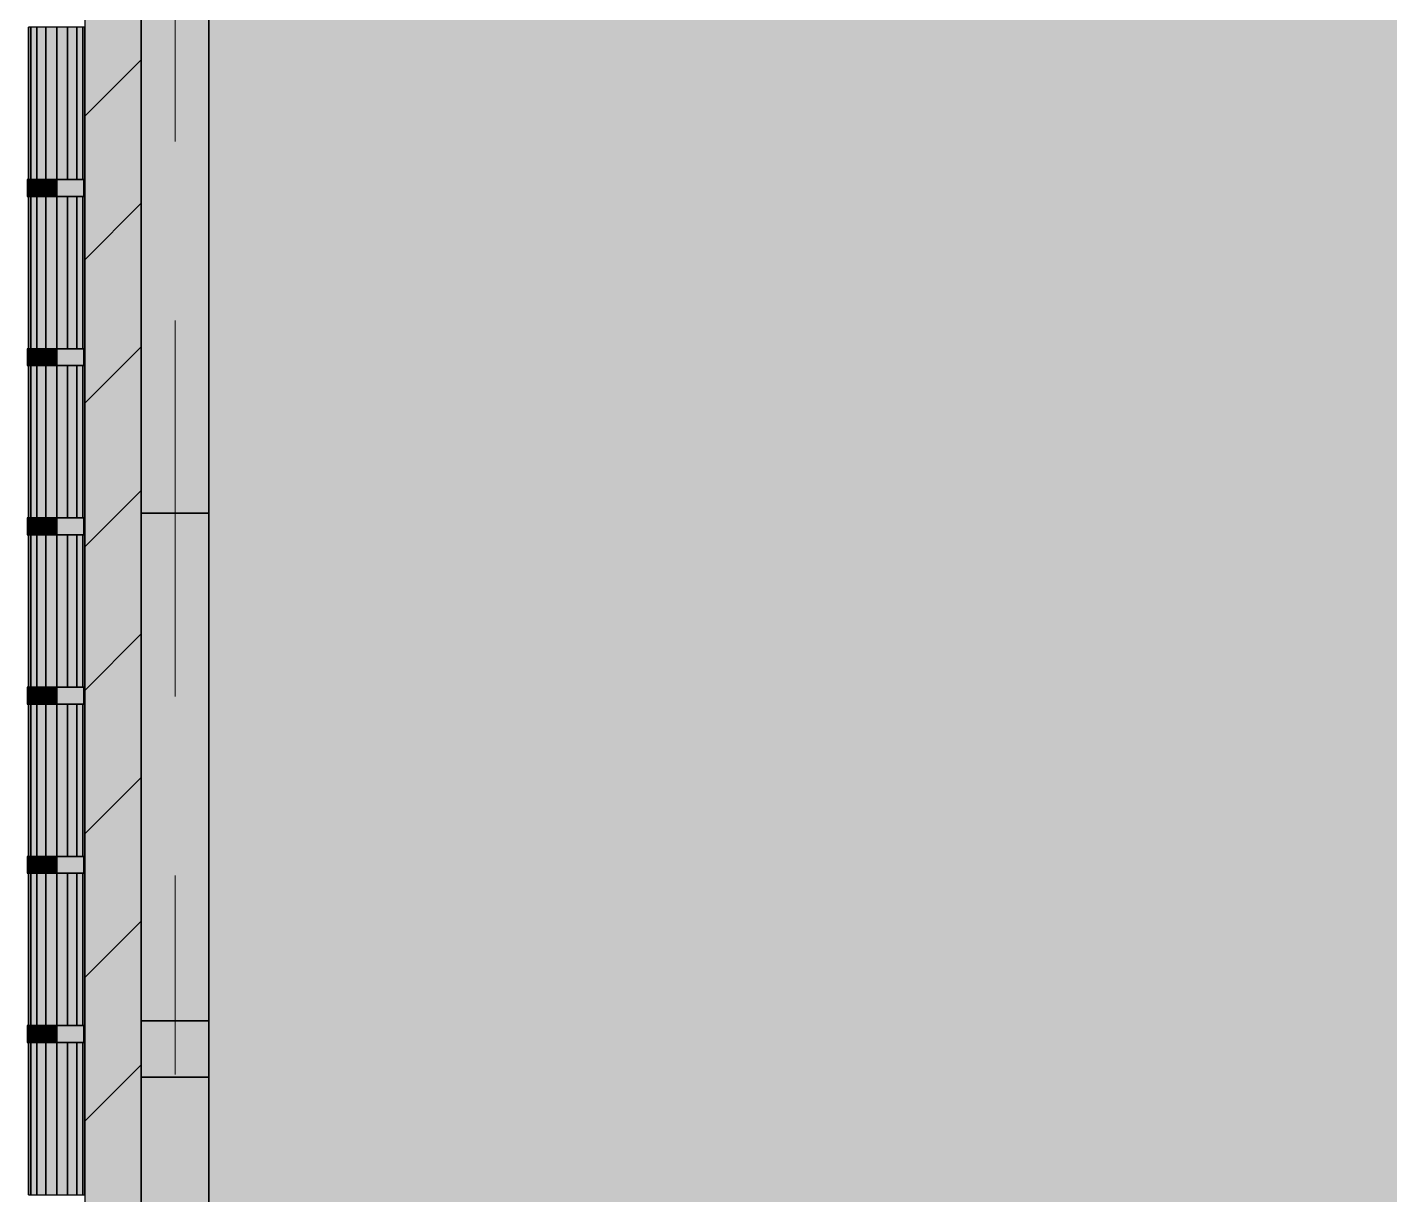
# Model space of a CAD drawing. Extents: x 8 to 21351, y 0 to 420.
# Drawn here: x 21047.49 to 21071.65, y 155.6 to 176.3 of the extents above; entities that cross this region are included whole.
import ezdxf

# ---------------------------------------------------------------- set-up
doc = ezdxf.new("R2010")
doc.units = 0

msp = doc.modelspace()

# ---------------------------------------------------------------- hatches: boundary and pattern name
at = {"true_color": 0xffffff}
for points in [[(21049.513, 216.683), (21049.513, 207.69), (21050.713, 207.69), (21050.713, 127.689), (21075.213, 127.689), (21075.213, 207.69), (21076.413, 207.69), (21076.413, 205.69), (21111.413, 205.69), (21111.413, 207.69), (21112.613, 207.69), (21112.613, 127.689), (21135.913, 127.689), (21135.913, 157.689), (21152.313, 157.689), (21152.313, 233.347), (21140.113, 235.941)], [(21049.513, 127.69), (21049.513, 216.683), (21048.513, 216.47), (21048.513, 127.69)], [(21049.513, 207.69), (21049.513, 167.69), (21050.713, 167.69), (21050.713, 207.69)], [(21047.515, 176.304), (21047.513, 176.304), (21047.513, 173.604), (21047.515, 173.604)], [(21047.553, 176.304), (21047.515, 176.304), (21047.515, 173.604), (21047.553, 173.604)], [(21047.553, 173.604), (21047.662, 173.604), (21047.662, 176.304), (21047.553, 176.304)], [(21047.662, 176.304), (21047.662, 173.604), (21047.824, 173.604), (21047.824, 176.304)], [(21047.824, 173.604), (21048.015, 173.604), (21048.015, 176.304), (21047.824, 176.304)], [(21048.015, 176.304), (21048.015, 173.604), (21048.207, 173.604), (21048.207, 176.304)], [(21048.369, 176.304), (21048.207, 176.304), (21048.207, 173.604), (21048.369, 173.604)], [(21048.369, 173.604), (21048.477, 173.604), (21048.477, 176.304), (21048.369, 176.304)], [(21048.513, 176.304), (21048.477, 176.304), (21048.477, 173.604), (21048.513, 173.604)], [(21047.494, 173.604), (21047.492, 173.604), (21047.492, 173.304), (21047.494, 173.304)], [(21047.494, 173.304), (21047.534, 173.304), (21047.534, 173.604), (21047.494, 173.604)], [(21047.534, 173.304), (21047.647, 173.304), (21047.647, 173.604), (21047.534, 173.604)], [(21047.647, 173.304), (21047.815, 173.304), (21047.815, 173.604), (21047.647, 173.604)], [(21047.815, 173.304), (21048.014, 173.304), (21048.014, 173.604), (21047.815, 173.604)], [(21048.014, 173.304), (21048.494, 173.304), (21048.494, 173.604), (21048.014, 173.604)], [(21048.494, 173.304), (21048.513, 173.304), (21048.513, 173.604), (21048.494, 173.604)], [(21047.515, 173.304), (21047.513, 173.304), (21047.513, 170.604), (21047.515, 170.604)], [(21047.515, 173.304), (21047.515, 170.604), (21047.553, 170.604), (21047.553, 173.304)], [(21047.662, 173.304), (21047.553, 173.304), (21047.553, 170.604), (21047.662, 170.604)], [(21047.662, 170.604), (21047.824, 170.604), (21047.824, 173.304), (21047.662, 173.304)], [(21048.015, 173.304), (21047.824, 173.304), (21047.824, 170.604), (21048.015, 170.604)], [(21048.015, 170.604), (21048.207, 170.604), (21048.207, 173.304), (21048.015, 173.304)], [(21048.369, 173.304), (21048.207, 173.304), (21048.207, 170.604), (21048.369, 170.604)], [(21048.477, 173.304), (21048.369, 173.304), (21048.369, 170.604), (21048.477, 170.604)], [(21048.477, 173.304), (21048.477, 170.604), (21048.513, 170.604), (21048.513, 173.304)], [(21047.494, 170.604), (21047.492, 170.604), (21047.492, 170.304), (21047.494, 170.304)], [(21047.494, 170.304), (21047.534, 170.304), (21047.534, 170.604), (21047.494, 170.604)], [(21047.534, 170.304), (21047.647, 170.304), (21047.647, 170.604), (21047.534, 170.604)], [(21047.647, 170.304), (21047.815, 170.304), (21047.815, 170.604), (21047.647, 170.604)], [(21047.815, 170.304), (21048.014, 170.304), (21048.014, 170.604), (21047.815, 170.604)], [(21048.014, 170.304), (21048.494, 170.304), (21048.494, 170.604), (21048.014, 170.604)], [(21048.494, 170.304), (21048.513, 170.304), (21048.513, 170.604), (21048.494, 170.604)], [(21047.513, 167.604), (21047.515, 167.604), (21047.515, 170.304), (21047.513, 170.304)], [(21047.553, 170.304), (21047.515, 170.304), (21047.515, 167.604), (21047.553, 167.604)], [(21047.662, 170.304), (21047.553, 170.304), (21047.553, 167.604), (21047.662, 167.604)], [(21047.662, 170.304), (21047.662, 167.604), (21047.824, 167.604), (21047.824, 170.304)], [(21048.015, 170.304), (21047.824, 170.304), (21047.824, 167.604), (21048.015, 167.604)], [(21048.015, 170.304), (21048.015, 167.604), (21048.207, 167.604), (21048.207, 170.304)], [(21048.207, 170.304), (21048.207, 167.604), (21048.369, 167.604), (21048.369, 170.304)], [(21048.477, 170.304), (21048.369, 170.304), (21048.369, 167.604), (21048.477, 167.604)], [(21048.513, 170.304), (21048.477, 170.304), (21048.477, 167.604), (21048.513, 167.604)], [(21049.513, 158.69), (21050.713, 158.69), (21050.713, 167.69), (21049.513, 167.69)], [(21047.494, 167.604), (21047.492, 167.604), (21047.492, 167.304), (21047.494, 167.304)], [(21047.494, 167.304), (21047.534, 167.304), (21047.534, 167.604), (21047.494, 167.604)], [(21047.534, 167.304), (21047.647, 167.304), (21047.647, 167.604), (21047.534, 167.604)], [(21047.647, 167.304), (21047.815, 167.304), (21047.815, 167.604), (21047.647, 167.604)], [(21047.815, 167.304), (21048.014, 167.304), (21048.014, 167.604), (21047.815, 167.604)], [(21048.014, 167.304), (21048.494, 167.304), (21048.494, 167.604), (21048.014, 167.604)], [(21048.494, 167.304), (21048.513, 167.304), (21048.513, 167.604), (21048.494, 167.604)], [(21047.513, 167.304), (21047.513, 164.604), (21047.515, 164.604), (21047.515, 167.304)], [(21047.553, 167.304), (21047.515, 167.304), (21047.515, 164.604), (21047.553, 164.604)], [(21047.553, 167.304), (21047.553, 164.604), (21047.662, 164.604), (21047.662, 167.304)], [(21047.824, 167.304), (21047.662, 167.304), (21047.662, 164.604), (21047.824, 164.604)], [(21048.015, 167.304), (21047.824, 167.304), (21047.824, 164.604), (21048.015, 164.604)], [(21048.015, 167.304), (21048.015, 164.604), (21048.207, 164.604), (21048.207, 167.304)], [(21048.207, 164.604), (21048.369, 164.604), (21048.369, 167.304), (21048.207, 167.304)], [(21048.477, 167.304), (21048.369, 167.304), (21048.369, 164.604), (21048.477, 164.604)], [(21048.513, 167.304), (21048.477, 167.304), (21048.477, 164.604), (21048.513, 164.604)], [(21047.494, 164.604), (21047.492, 164.604), (21047.492, 164.304), (21047.494, 164.304)], [(21047.494, 164.304), (21047.534, 164.304), (21047.534, 164.604), (21047.494, 164.604)], [(21047.534, 164.304), (21047.647, 164.304), (21047.647, 164.604), (21047.534, 164.604)], [(21047.647, 164.304), (21047.815, 164.304), (21047.815, 164.604), (21047.647, 164.604)], [(21047.815, 164.304), (21048.014, 164.304), (21048.014, 164.604), (21047.815, 164.604)], [(21048.014, 164.304), (21048.494, 164.304), (21048.494, 164.604), (21048.014, 164.604)], [(21048.494, 164.304), (21048.513, 164.304), (21048.513, 164.604), (21048.494, 164.604)], [(21047.515, 164.304), (21047.513, 164.304), (21047.513, 161.604), (21047.515, 161.604)], [(21047.553, 164.304), (21047.515, 164.304), (21047.515, 161.604), (21047.553, 161.604)], [(21047.553, 161.604), (21047.662, 161.604), (21047.662, 164.304), (21047.553, 164.304)], [(21047.662, 161.604), (21047.824, 161.604), (21047.824, 164.304), (21047.662, 164.304)], [(21047.824, 161.604), (21048.015, 161.604), (21048.015, 164.304), (21047.824, 164.304)], [(21048.015, 161.604), (21048.207, 161.604), (21048.207, 164.304), (21048.015, 164.304)], [(21048.207, 161.604), (21048.369, 161.604), (21048.369, 164.304), (21048.207, 164.304)], [(21048.369, 164.304), (21048.369, 161.604), (21048.477, 161.604), (21048.477, 164.304)], [(21048.513, 164.304), (21048.477, 164.304), (21048.477, 161.604), (21048.513, 161.604)], [(21047.494, 161.604), (21047.492, 161.604), (21047.492, 161.304), (21047.494, 161.304)], [(21047.494, 161.304), (21047.534, 161.304), (21047.534, 161.604), (21047.494, 161.604)], [(21047.534, 161.304), (21047.647, 161.304), (21047.647, 161.604), (21047.534, 161.604)], [(21047.647, 161.304), (21047.815, 161.304), (21047.815, 161.604), (21047.647, 161.604)], [(21047.815, 161.304), (21048.014, 161.304), (21048.014, 161.604), (21047.815, 161.604)], [(21048.014, 161.304), (21048.494, 161.304), (21048.494, 161.604), (21048.014, 161.604)], [(21048.494, 161.304), (21048.513, 161.304), (21048.513, 161.604), (21048.494, 161.604)], [(21047.515, 161.304), (21047.513, 161.304), (21047.513, 158.604), (21047.515, 158.604)], [(21047.515, 158.604), (21047.553, 158.604), (21047.553, 161.304), (21047.515, 161.304)], [(21047.553, 158.604), (21047.662, 158.604), (21047.662, 161.304), (21047.553, 161.304)], [(21047.662, 158.604), (21047.824, 158.604), (21047.824, 161.304), (21047.662, 161.304)], [(21048.015, 161.304), (21047.824, 161.304), (21047.824, 158.604), (21048.015, 158.604)], [(21048.015, 158.604), (21048.207, 158.604), (21048.207, 161.304), (21048.015, 161.304)], [(21048.207, 158.604), (21048.369, 158.604), (21048.369, 161.304), (21048.207, 161.304)], [(21048.369, 161.304), (21048.369, 158.604), (21048.477, 158.604), (21048.477, 161.304)], [(21048.513, 161.304), (21048.477, 161.304), (21048.477, 158.604), (21048.513, 158.604)], [(21047.494, 158.604), (21047.492, 158.604), (21047.492, 158.304), (21047.494, 158.304)], [(21047.494, 158.304), (21047.534, 158.304), (21047.534, 158.604), (21047.494, 158.604)], [(21047.534, 158.304), (21047.647, 158.304), (21047.647, 158.604), (21047.534, 158.604)], [(21047.647, 158.304), (21047.815, 158.304), (21047.815, 158.604), (21047.647, 158.604)], [(21047.815, 158.304), (21048.014, 158.304), (21048.014, 158.604), (21047.815, 158.604)], [(21048.014, 158.304), (21048.494, 158.304), (21048.494, 158.604), (21048.014, 158.604)], [(21048.494, 158.304), (21048.513, 158.304), (21048.513, 158.604), (21048.494, 158.604)], [(21050.713, 158.69), (21049.513, 158.69), (21049.513, 157.69), (21050.713, 157.69)], [(21047.515, 158.304), (21047.513, 158.304), (21047.513, 155.604), (21047.515, 155.604)], [(21047.515, 158.304), (21047.515, 155.604), (21047.553, 155.604), (21047.553, 158.304)], [(21047.662, 158.304), (21047.553, 158.304), (21047.553, 155.604), (21047.662, 155.604)], [(21047.824, 158.304), (21047.662, 158.304), (21047.662, 155.604), (21047.824, 155.604)], [(21048.015, 158.304), (21047.824, 158.304), (21047.824, 155.604), (21048.015, 155.604)], [(21048.015, 158.304), (21048.015, 155.604), (21048.207, 155.604), (21048.207, 158.304)], [(21048.369, 158.304), (21048.207, 158.304), (21048.207, 155.604), (21048.369, 155.604)], [(21048.369, 155.604), (21048.477, 155.604), (21048.477, 158.304), (21048.369, 158.304)], [(21048.477, 158.304), (21048.477, 155.604), (21048.513, 155.604), (21048.513, 158.304)], [(21050.713, 127.69), (21050.713, 157.69), (21049.513, 157.69), (21049.513, 127.69)]]:
    msp.add_hatch(color=0, dxfattribs=at).paths.add_polyline_path(points)

# ---------------------------------------------------------------- linework, layer by layer
at = {"color": 7, "lineweight": 15}
for p, q in [((21048.513, 216.47), (21048.513, 127.69)), ((21049.513, 207.69), (21049.513, 127.69)), ((21050.113, 174.277), (21050.113, 177.69)), ((21047.513, 176.304), (21047.513, 173.604)), ((21047.515, 176.304), (21047.515, 173.604)), ((21047.492, 173.604), (21047.494, 173.604)), ((21047.492, 173.304), (21047.492, 173.604)), ((21047.494, 173.604), (21047.534, 173.604)), ((21047.494, 173.304), (21047.494, 173.604)), ((21047.534, 173.604), (21047.647, 173.604)), ((21047.647, 173.604), (21047.815, 173.604)), ((21047.815, 173.604), (21048.014, 173.604)), ((21048.014, 173.604), (21048.494, 173.604)), ((21048.494, 173.604), (21048.513, 173.604)), ((21048.494, 173.304), (21048.494, 173.604)), ((21047.492, 173.304), (21047.494, 173.304)), ((21047.494, 173.304), (21047.534, 173.304)), ((21047.513, 173.304), (21047.513, 170.604)), ((21047.515, 173.304), (21047.515, 170.604)), ((21047.534, 173.304), (21047.647, 173.304)), ((21047.647, 173.304), (21047.815, 173.304)), ((21047.815, 173.304), (21048.014, 173.304)), ((21048.014, 173.304), (21048.494, 173.304)), ((21048.494, 173.304), (21048.513, 173.304)), ((21050.113, 167.69), (21050.113, 171.102)), ((21047.492, 170.604), (21047.494, 170.604)), ((21047.492, 170.304), (21047.492, 170.604)), ((21047.494, 170.604), (21047.534, 170.604)), ((21047.494, 170.304), (21047.494, 170.604)), ((21047.534, 170.604), (21047.647, 170.604)), ((21047.647, 170.604), (21047.815, 170.604)), ((21047.815, 170.604), (21048.014, 170.604)), ((21048.014, 170.604), (21048.494, 170.604)), ((21048.494, 170.604), (21048.513, 170.604)), ((21048.494, 170.304), (21048.494, 170.604)), ((21047.492, 170.304), (21047.494, 170.304)), ((21047.494, 170.304), (21047.534, 170.304)), ((21047.513, 170.304), (21047.513, 167.604)), ((21047.515, 170.304), (21047.515, 167.604)), ((21047.534, 170.304), (21047.647, 170.304)), ((21047.647, 170.304), (21047.815, 170.304)), ((21047.815, 170.304), (21048.014, 170.304)), ((21048.014, 170.304), (21048.494, 170.304)), ((21048.494, 170.304), (21048.513, 170.304)), ((21050.113, 167.69), (21050.113, 164.44)), ((21047.492, 167.604), (21047.494, 167.604)), ((21047.492, 167.304), (21047.492, 167.604)), ((21047.494, 167.604), (21047.534, 167.604)), ((21047.494, 167.304), (21047.494, 167.604)), ((21047.534, 167.604), (21047.647, 167.604)), ((21047.647, 167.604), (21047.815, 167.604)), ((21047.815, 167.604), (21048.014, 167.604)), ((21048.014, 167.604), (21048.494, 167.604)), ((21048.494, 167.604), (21048.513, 167.604)), ((21048.494, 167.304), (21048.494, 167.604)), ((21047.492, 167.304), (21047.494, 167.304)), ((21047.494, 167.304), (21047.534, 167.304)), ((21047.513, 167.304), (21047.513, 164.604)), ((21047.515, 167.304), (21047.515, 164.604)), ((21047.534, 167.304), (21047.647, 167.304)), ((21047.647, 167.304), (21047.815, 167.304)), ((21047.815, 167.304), (21048.014, 167.304)), ((21048.014, 167.304), (21048.494, 167.304)), ((21048.494, 167.304), (21048.513, 167.304)), ((21047.492, 164.604), (21047.494, 164.604)), ((21047.492, 164.304), (21047.492, 164.604)), ((21047.494, 164.604), (21047.534, 164.604)), ((21047.494, 164.304), (21047.494, 164.604)), ((21047.534, 164.604), (21047.647, 164.604)), ((21047.647, 164.604), (21047.815, 164.604)), ((21047.815, 164.604), (21048.014, 164.604)), ((21048.014, 164.604), (21048.494, 164.604)), ((21048.494, 164.604), (21048.513, 164.604)), ((21048.494, 164.304), (21048.494, 164.604)), ((21047.492, 164.304), (21047.494, 164.304)), ((21047.494, 164.304), (21047.534, 164.304)), ((21047.513, 164.304), (21047.513, 161.604)), ((21047.515, 164.304), (21047.515, 161.604)), ((21047.534, 164.304), (21047.647, 164.304)), ((21047.647, 164.304), (21047.815, 164.304)), ((21047.815, 164.304), (21048.014, 164.304)), ((21048.014, 164.304), (21048.494, 164.304)), ((21048.494, 164.304), (21048.513, 164.304)), ((21047.492, 161.604), (21047.494, 161.604)), ((21047.492, 161.304), (21047.492, 161.604)), ((21047.494, 161.604), (21047.534, 161.604)), ((21047.494, 161.304), (21047.494, 161.604)), ((21047.534, 161.604), (21047.647, 161.604)), ((21047.647, 161.604), (21047.815, 161.604)), ((21047.815, 161.604), (21048.014, 161.604)), ((21048.014, 161.604), (21048.494, 161.604)), ((21048.494, 161.604), (21048.513, 161.604)), ((21048.494, 161.304), (21048.494, 161.604)), ((21047.492, 161.304), (21047.494, 161.304)), ((21047.494, 161.304), (21047.534, 161.304)), ((21047.513, 161.304), (21047.513, 158.604)), ((21047.515, 161.304), (21047.515, 158.604)), ((21047.534, 161.304), (21047.647, 161.304)), ((21047.647, 161.304), (21047.815, 161.304)), ((21047.815, 161.304), (21048.014, 161.304)), ((21048.014, 161.304), (21048.494, 161.304)), ((21048.494, 161.304), (21048.513, 161.304)), ((21050.113, 161.265), (21050.113, 157.737)), ((21047.492, 158.604), (21047.494, 158.604)), ((21047.492, 158.304), (21047.492, 158.604)), ((21047.494, 158.604), (21047.534, 158.604)), ((21047.494, 158.304), (21047.494, 158.604)), ((21047.534, 158.604), (21047.647, 158.604)), ((21047.647, 158.604), (21047.815, 158.604)), ((21047.815, 158.604), (21048.014, 158.604)), ((21048.014, 158.604), (21048.494, 158.604)), ((21048.494, 158.604), (21048.513, 158.604)), ((21048.494, 158.304), (21048.494, 158.604)), ((21047.492, 158.304), (21047.494, 158.304)), ((21047.494, 158.304), (21047.534, 158.304)), ((21047.513, 158.304), (21047.513, 155.604)), ((21047.515, 158.304), (21047.515, 155.604)), ((21047.534, 158.304), (21047.647, 158.304)), ((21047.647, 158.304), (21047.815, 158.304)), ((21047.815, 158.304), (21048.014, 158.304)), ((21048.014, 158.304), (21048.494, 158.304)), ((21048.494, 158.304), (21048.513, 158.304))]:
    msp.add_line(p, q, dxfattribs=at)
at = {"color": 0, "lineweight": 15, "true_color": 0x020fa8}
for p, q in [((21050.713, 167.69), (21050.713, 207.69)), ((21050.713, 127.69), (21050.713, 207.69)), ((21049.513, 167.69), (21050.713, 167.69)), ((21050.713, 158.69), (21050.713, 167.69)), ((21049.513, 158.69), (21050.713, 158.69)), ((21050.713, 158.69), (21050.713, 157.69)), ((21050.713, 157.69), (21049.513, 157.69)), ((21050.713, 127.69), (21050.713, 157.69))]:
    msp.add_line(p, q, dxfattribs=at)
at = {"color": 0, "lineweight": 5, "true_color": 0x53b368}
for p, q in [((21048.513, 174.729), (21049.513, 175.729)), ((21048.513, 172.183), (21049.513, 173.183)), ((21048.513, 169.638), (21049.513, 170.638)), ((21048.513, 167.092), (21049.513, 168.092)), ((21048.513, 164.547), (21049.513, 165.547)), ((21048.513, 162.001), (21049.513, 163.001)), ((21048.513, 159.455), (21049.513, 160.455)), ((21048.513, 156.91), (21049.513, 157.91))]:
    msp.add_line(p, q, dxfattribs=at)
at = {"color": 0, "true_color": 0xffffff}
for points in [[(21049.513, 216.683), (21049.513, 207.69), (21050.713, 207.69), (21050.713, 127.689), (21075.213, 127.689), (21075.213, 207.69), (21076.413, 207.69), (21076.413, 205.69), (21111.413, 205.69), (21111.413, 207.69), (21112.613, 207.69), (21112.613, 127.689), (21135.913, 127.689), (21135.913, 157.689), (21152.313, 157.689), (21152.313, 233.347), (21140.113, 235.941)], [(21049.513, 127.69), (21049.513, 216.683), (21048.513, 216.47), (21048.513, 127.69)], [(21049.513, 207.69), (21049.513, 167.69), (21050.713, 167.69), (21050.713, 207.69)], [(21050.713, 207.69), (21050.713, 158.69), (21050.713, 157.69), (21050.713, 127.69), (21050.713, 127.69), (21050.713, 207.69)], [(21047.515, 176.304), (21047.513, 176.304), (21047.513, 173.604), (21047.515, 173.604)], [(21047.553, 176.304), (21047.515, 176.304), (21047.515, 173.604), (21047.553, 173.604)], [(21047.553, 173.604), (21047.662, 173.604), (21047.662, 176.304), (21047.553, 176.304)], [(21047.662, 176.304), (21047.662, 173.604), (21047.824, 173.604), (21047.824, 176.304)], [(21047.824, 173.604), (21048.015, 173.604), (21048.015, 176.304), (21047.824, 176.304)], [(21048.015, 176.304), (21048.015, 173.604), (21048.207, 173.604), (21048.207, 176.304)], [(21048.369, 176.304), (21048.207, 176.304), (21048.207, 173.604), (21048.369, 173.604)], [(21048.369, 173.604), (21048.477, 173.604), (21048.477, 176.304), (21048.369, 176.304)], [(21048.513, 176.304), (21048.477, 176.304), (21048.477, 173.604), (21048.513, 173.604)], [(21047.494, 173.604), (21047.492, 173.604), (21047.492, 173.304), (21047.494, 173.304)], [(21047.494, 173.304), (21047.534, 173.304), (21047.534, 173.604), (21047.494, 173.604)], [(21047.534, 173.304), (21047.647, 173.304), (21047.647, 173.604), (21047.534, 173.604)], [(21047.647, 173.304), (21047.815, 173.304), (21047.815, 173.604), (21047.647, 173.604)], [(21047.815, 173.304), (21048.014, 173.304), (21048.014, 173.604), (21047.815, 173.604)], [(21048.014, 173.304), (21048.494, 173.304), (21048.494, 173.604), (21048.014, 173.604)], [(21048.494, 173.304), (21048.513, 173.304), (21048.513, 173.604), (21048.494, 173.604)], [(21047.515, 173.304), (21047.513, 173.304), (21047.513, 170.604), (21047.515, 170.604)], [(21047.515, 173.304), (21047.515, 170.604), (21047.553, 170.604), (21047.553, 173.304)], [(21047.662, 173.304), (21047.553, 173.304), (21047.553, 170.604), (21047.662, 170.604)], [(21047.662, 170.604), (21047.824, 170.604), (21047.824, 173.304), (21047.662, 173.304)], [(21048.015, 173.304), (21047.824, 173.304), (21047.824, 170.604), (21048.015, 170.604)], [(21048.015, 170.604), (21048.207, 170.604), (21048.207, 173.304), (21048.015, 173.304)], [(21048.369, 173.304), (21048.207, 173.304), (21048.207, 170.604), (21048.369, 170.604)], [(21048.477, 173.304), (21048.369, 173.304), (21048.369, 170.604), (21048.477, 170.604)], [(21048.477, 173.304), (21048.477, 170.604), (21048.513, 170.604), (21048.513, 173.304)], [(21047.494, 170.604), (21047.492, 170.604), (21047.492, 170.304), (21047.494, 170.304)], [(21047.494, 170.304), (21047.534, 170.304), (21047.534, 170.604), (21047.494, 170.604)], [(21047.534, 170.304), (21047.647, 170.304), (21047.647, 170.604), (21047.534, 170.604)], [(21047.647, 170.304), (21047.815, 170.304), (21047.815, 170.604), (21047.647, 170.604)], [(21047.815, 170.304), (21048.014, 170.304), (21048.014, 170.604), (21047.815, 170.604)], [(21048.014, 170.304), (21048.494, 170.304), (21048.494, 170.604), (21048.014, 170.604)], [(21048.494, 170.304), (21048.513, 170.304), (21048.513, 170.604), (21048.494, 170.604)], [(21047.513, 167.604), (21047.515, 167.604), (21047.515, 170.304), (21047.513, 170.304)], [(21047.553, 170.304), (21047.515, 170.304), (21047.515, 167.604), (21047.553, 167.604)], [(21047.662, 170.304), (21047.553, 170.304), (21047.553, 167.604), (21047.662, 167.604)], [(21047.662, 170.304), (21047.662, 167.604), (21047.824, 167.604), (21047.824, 170.304)], [(21048.015, 170.304), (21047.824, 170.304), (21047.824, 167.604), (21048.015, 167.604)], [(21048.015, 170.304), (21048.015, 167.604), (21048.207, 167.604), (21048.207, 170.304)], [(21048.207, 170.304), (21048.207, 167.604), (21048.369, 167.604), (21048.369, 170.304)], [(21048.477, 170.304), (21048.369, 170.304), (21048.369, 167.604), (21048.477, 167.604)], [(21048.513, 170.304), (21048.477, 170.304), (21048.477, 167.604), (21048.513, 167.604)], [(21049.513, 158.69), (21050.713, 158.69), (21050.713, 167.69), (21049.513, 167.69)], [(21047.494, 167.604), (21047.492, 167.604), (21047.492, 167.304), (21047.494, 167.304)], [(21047.494, 167.304), (21047.534, 167.304), (21047.534, 167.604), (21047.494, 167.604)], [(21047.534, 167.304), (21047.647, 167.304), (21047.647, 167.604), (21047.534, 167.604)], [(21047.647, 167.304), (21047.815, 167.304), (21047.815, 167.604), (21047.647, 167.604)], [(21047.815, 167.304), (21048.014, 167.304), (21048.014, 167.604), (21047.815, 167.604)], [(21048.014, 167.304), (21048.494, 167.304), (21048.494, 167.604), (21048.014, 167.604)], [(21048.494, 167.304), (21048.513, 167.304), (21048.513, 167.604), (21048.494, 167.604)], [(21047.513, 167.304), (21047.513, 164.604), (21047.515, 164.604), (21047.515, 167.304)], [(21047.553, 167.304), (21047.515, 167.304), (21047.515, 164.604), (21047.553, 164.604)], [(21047.553, 167.304), (21047.553, 164.604), (21047.662, 164.604), (21047.662, 167.304)], [(21047.824, 167.304), (21047.662, 167.304), (21047.662, 164.604), (21047.824, 164.604)], [(21048.015, 167.304), (21047.824, 167.304), (21047.824, 164.604), (21048.015, 164.604)], [(21048.015, 167.304), (21048.015, 164.604), (21048.207, 164.604), (21048.207, 167.304)], [(21048.207, 164.604), (21048.369, 164.604), (21048.369, 167.304), (21048.207, 167.304)], [(21048.477, 167.304), (21048.369, 167.304), (21048.369, 164.604), (21048.477, 164.604)], [(21048.513, 167.304), (21048.477, 167.304), (21048.477, 164.604), (21048.513, 164.604)], [(21047.494, 164.604), (21047.492, 164.604), (21047.492, 164.304), (21047.494, 164.304)], [(21047.494, 164.304), (21047.534, 164.304), (21047.534, 164.604), (21047.494, 164.604)], [(21047.534, 164.304), (21047.647, 164.304), (21047.647, 164.604), (21047.534, 164.604)], [(21047.647, 164.304), (21047.815, 164.304), (21047.815, 164.604), (21047.647, 164.604)], [(21047.815, 164.304), (21048.014, 164.304), (21048.014, 164.604), (21047.815, 164.604)], [(21048.014, 164.304), (21048.494, 164.304), (21048.494, 164.604), (21048.014, 164.604)], [(21048.494, 164.304), (21048.513, 164.304), (21048.513, 164.604), (21048.494, 164.604)], [(21047.515, 164.304), (21047.513, 164.304), (21047.513, 161.604), (21047.515, 161.604)], [(21047.553, 164.304), (21047.515, 164.304), (21047.515, 161.604), (21047.553, 161.604)], [(21047.553, 161.604), (21047.662, 161.604), (21047.662, 164.304), (21047.553, 164.304)], [(21047.662, 161.604), (21047.824, 161.604), (21047.824, 164.304), (21047.662, 164.304)], [(21047.824, 161.604), (21048.015, 161.604), (21048.015, 164.304), (21047.824, 164.304)], [(21048.015, 161.604), (21048.207, 161.604), (21048.207, 164.304), (21048.015, 164.304)], [(21048.207, 161.604), (21048.369, 161.604), (21048.369, 164.304), (21048.207, 164.304)], [(21048.369, 164.304), (21048.369, 161.604), (21048.477, 161.604), (21048.477, 164.304)], [(21048.513, 164.304), (21048.477, 164.304), (21048.477, 161.604), (21048.513, 161.604)], [(21047.494, 161.604), (21047.492, 161.604), (21047.492, 161.304), (21047.494, 161.304)], [(21047.494, 161.304), (21047.534, 161.304), (21047.534, 161.604), (21047.494, 161.604)], [(21047.534, 161.304), (21047.647, 161.304), (21047.647, 161.604), (21047.534, 161.604)], [(21047.647, 161.304), (21047.815, 161.304), (21047.815, 161.604), (21047.647, 161.604)], [(21047.815, 161.304), (21048.014, 161.304), (21048.014, 161.604), (21047.815, 161.604)], [(21048.014, 161.304), (21048.494, 161.304), (21048.494, 161.604), (21048.014, 161.604)], [(21048.494, 161.304), (21048.513, 161.304), (21048.513, 161.604), (21048.494, 161.604)], [(21047.515, 161.304), (21047.513, 161.304), (21047.513, 158.604), (21047.515, 158.604)], [(21047.515, 158.604), (21047.553, 158.604), (21047.553, 161.304), (21047.515, 161.304)], [(21047.553, 158.604), (21047.662, 158.604), (21047.662, 161.304), (21047.553, 161.304)], [(21047.662, 158.604), (21047.824, 158.604), (21047.824, 161.304), (21047.662, 161.304)], [(21048.015, 161.304), (21047.824, 161.304), (21047.824, 158.604), (21048.015, 158.604)], [(21048.015, 158.604), (21048.207, 158.604), (21048.207, 161.304), (21048.015, 161.304)], [(21048.207, 158.604), (21048.369, 158.604), (21048.369, 161.304), (21048.207, 161.304)], [(21048.369, 161.304), (21048.369, 158.604), (21048.477, 158.604), (21048.477, 161.304)], [(21048.513, 161.304), (21048.477, 161.304), (21048.477, 158.604), (21048.513, 158.604)], [(21047.494, 158.604), (21047.492, 158.604), (21047.492, 158.304), (21047.494, 158.304)], [(21047.494, 158.304), (21047.534, 158.304), (21047.534, 158.604), (21047.494, 158.604)], [(21047.534, 158.304), (21047.647, 158.304), (21047.647, 158.604), (21047.534, 158.604)], [(21047.647, 158.304), (21047.815, 158.304), (21047.815, 158.604), (21047.647, 158.604)], [(21047.815, 158.304), (21048.014, 158.304), (21048.014, 158.604), (21047.815, 158.604)], [(21048.014, 158.304), (21048.494, 158.304), (21048.494, 158.604), (21048.014, 158.604)], [(21048.494, 158.304), (21048.513, 158.304), (21048.513, 158.604), (21048.494, 158.604)], [(21050.713, 158.69), (21049.513, 158.69), (21049.513, 157.69), (21050.713, 157.69)], [(21047.515, 158.304), (21047.513, 158.304), (21047.513, 155.604), (21047.515, 155.604)], [(21047.515, 158.304), (21047.515, 155.604), (21047.553, 155.604), (21047.553, 158.304)], [(21047.662, 158.304), (21047.553, 158.304), (21047.553, 155.604), (21047.662, 155.604)], [(21047.824, 158.304), (21047.662, 158.304), (21047.662, 155.604), (21047.824, 155.604)], [(21048.015, 158.304), (21047.824, 158.304), (21047.824, 155.604), (21048.015, 155.604)], [(21048.015, 158.304), (21048.015, 155.604), (21048.207, 155.604), (21048.207, 158.304)], [(21048.369, 158.304), (21048.207, 158.304), (21048.207, 155.604), (21048.369, 155.604)], [(21048.369, 155.604), (21048.477, 155.604), (21048.477, 158.304), (21048.369, 158.304)], [(21048.477, 158.304), (21048.477, 155.604), (21048.513, 155.604), (21048.513, 158.304)], [(21050.713, 127.69), (21050.713, 157.69), (21049.513, 157.69), (21049.513, 127.69)]]:
    msp.add_lwpolyline(points, close=True, dxfattribs=at)

doc.saveas('drawing.dxf')
